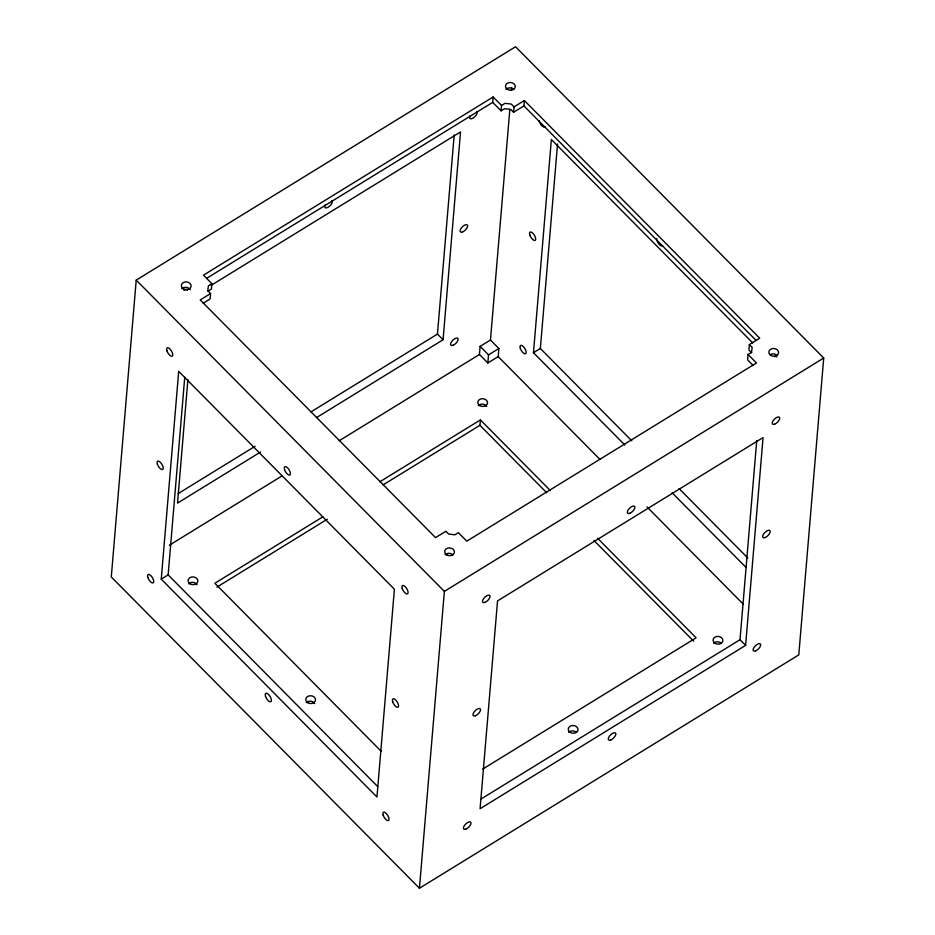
<?xml version="1.0" encoding="UTF-8"?>
<svg xmlns="http://www.w3.org/2000/svg" width="935" height="935" viewBox="0 0 935 935"><rect width="100%" height="100%" fill="white"/><g stroke="black" fill="none" stroke-linecap="round" stroke-linejoin="round"><path stroke-width="1.4" d="M136.218 280.114L111.288 576.965L419.441 888.25L798.782 654.886L823.712 358.035L515.559 46.75L136.218 280.114L444.37 591.387L419.441 888.25M161.252 579.139L178.702 371.335L394.406 589.225L376.957 797.029L161.252 579.139L168.148 574.885L184.744 377.261M187.9 379.575L177.533 503.1L260.666 451.956M513.584 112.27L514.04 106.87L524.383 100.513L523.927 105.912L513.584 112.27L510.791 109.442L504.538 108.729L501.09 110.856L501.546 105.456L493.131 96.971L203.456 275.171L211.859 283.656L208.411 285.783L207.769 290.727L210.574 293.555L210.118 298.955L203.222 303.197M211.859 283.656L211.415 289.055L207.967 291.182M316.509 417.606L443.073 339.744L437.463 334.087L454.188 135.002M443.073 339.744L460.523 131.94L211.111 285.374M501.09 110.856L492.687 102.359L493.131 96.971M490.466 340.024L498.869 348.51L498.191 356.609L487.848 362.967L479.445 354.482L480.123 346.382L490.466 340.024L509.844 109.325M546.718 492.757L479.947 425.308L480.403 419.908L379.902 481.735M487.848 362.967L488.526 354.879L480.123 346.382M511.422 90.461L511.667 87.563M624.884 445.06L533.464 352.717L551.37 139.514L752.698 342.888M631.779 440.817L540.36 348.475L557.54 143.978M524.383 100.513L759.699 338.213L749.356 344.583L752.161 347.411L751.518 352.355L748.058 354.482L747.614 359.882L753.213 365.538M749.356 344.583L748.9 349.97L751.705 352.811M745.616 645.36L763.065 437.568L497.537 600.913L480.087 808.717L745.616 645.36L740.017 639.704L756.731 440.619M206.74 278.268L492.687 102.359M501.546 105.456L504.993 103.341L511.235 104.042L514.04 106.87M210.574 293.555L200.219 299.925L435.546 537.625L445.89 531.267L448.695 534.095L454.936 534.808L458.384 532.681L466.787 541.166L756.473 362.967L748.058 354.482M178.129 493.622L255.068 446.299M310.899 411.949L437.463 334.087M169.317 545.257L282.206 475.81M339.265 440.712L479.445 354.482M488.526 354.879L498.869 348.51M533.464 352.717L540.36 348.475M322.82 516.856L214.863 583.265L381.27 751.354M216.897 587.133L327.332 519.194M383.163 484.844L479.947 425.308M444.37 591.387L823.712 358.035M482.694 769.096L696.107 637.81L597.5 538.198M480.683 799.238L740.017 639.704M523.927 105.912L756.17 340.492M679.032 488.549L747.86 558.066M672.136 492.792L746.095 567.498M498.191 356.609L599.779 459.225M646.985 506.91L743.442 604.349M480.403 419.908L550.247 490.466M593.97 540.477L693.606 641.129M168.148 574.885L377.693 786.557M568.737 732.385A4.897 3.88 4.8 0 1 576.486 732.444M306.236 702.629A4.897 3.88 4.8 0 1 314.663 703.587M478.252 405.58A4.897 3.88 4.8 0 1 486.679 406.526M188.578 583.779A4.897 3.88 4.8 0 1 197.005 584.726M713.58 643.28A4.897 3.88 4.8 0 1 721.329 643.35M505.964 89.351A4.897 3.88 4.8 0 1 513.724 89.421M181.811 288.775A4.897 3.88 4.8 0 1 190.226 289.721M445.142 554.771A4.897 3.88 4.8 0 1 452.891 554.841M770.171 354.645A4.897 3.88 4.8 0 1 777.055 355.429M774.542 356.796A4.897 2.034 58.4 0 1 776.891 356.889M662.705 245.496A4.897 2.034 58.4 0 1 659.14 244.257A4.897 2.034 58.4 0 1 656.709 238.6M545.047 126.634A4.897 2.034 58.4 0 1 541.879 125.828A4.897 2.034 58.4 0 1 539.086 120.627M476.792 111.569A4.897 2.186 -44.7 0 1 473.133 118.044A4.897 2.186 -44.7 0 1 470.223 115.613M331.948 200.663A4.897 2.186 -44.7 0 1 328.29 207.138A4.897 2.186 -44.7 0 1 325.38 204.707M183.95 290.306A4.897 2.186 -44.7 0 1 187.432 290.247M284.556 469.615A4.897 2.034 58.4 0 0 289.897 475.015A4.897 2.034 58.4 0 0 287.594 467.862A4.897 2.034 58.4 0 0 284.556 469.615M265.517 696.318A4.897 2.034 58.4 0 0 270.858 701.706A4.897 2.034 58.4 0 0 268.567 694.553A4.897 2.034 58.4 0 0 265.517 696.318M157.384 464.111A4.897 2.034 58.4 0 0 162.713 469.51A4.897 2.034 58.4 0 0 160.423 462.358A4.897 2.034 58.4 0 0 157.384 464.111M392.7 701.823A4.897 2.034 58.4 0 0 398.029 707.211A4.897 2.034 58.4 0 0 395.739 700.058A4.897 2.034 58.4 0 0 392.7 701.823M383.175 815.168A4.897 2.034 58.4 0 0 388.516 820.556A4.897 2.034 58.4 0 0 386.225 813.415A4.897 2.034 58.4 0 0 383.175 815.168M147.859 577.468A4.897 2.034 58.4 0 0 153.2 582.856A4.897 2.034 58.4 0 0 150.897 575.703A4.897 2.034 58.4 0 0 147.859 577.468M166.898 350.765A4.897 2.034 58.4 0 0 172.239 356.165A4.897 2.034 58.4 0 0 169.936 349.012A4.897 2.034 58.4 0 0 166.898 350.765M402.214 588.477A4.897 2.034 58.4 0 0 407.555 593.865A4.897 2.034 58.4 0 0 405.252 586.712A4.897 2.034 58.4 0 0 402.214 588.477M507.518 89.421A4.897 3.88 4.8 0 0 515.243 86.908A4.897 3.88 4.8 0 0 508.383 82.747A4.897 3.88 4.8 0 0 507.518 89.421M183.353 288.833A4.897 3.88 4.8 0 0 191.079 286.332A4.897 3.88 4.8 0 0 184.218 282.16A4.897 3.88 4.8 0 0 183.353 288.833M446.685 554.841A4.897 3.88 4.8 0 0 454.41 552.328A4.897 3.88 4.8 0 0 447.549 548.167A4.897 3.88 4.8 0 0 446.685 554.841M770.849 355.417A4.897 3.88 4.8 0 0 778.574 352.916A4.897 3.88 4.8 0 0 771.714 348.755A4.897 3.88 4.8 0 0 770.849 355.417M629.874 513.268A4.897 2.186 -44.7 0 0 634.818 506.77A4.897 2.186 -44.7 0 0 628.589 509.341A4.897 2.186 -44.7 0 0 629.874 513.268M765.192 537.508A4.897 2.186 -44.7 0 0 770.148 531.022A4.897 2.186 -44.7 0 0 763.907 533.593A4.897 2.186 -44.7 0 0 765.192 537.508M475.518 715.707A4.897 2.186 -44.7 0 0 480.473 709.221A4.897 2.186 -44.7 0 0 474.232 711.792A4.897 2.186 -44.7 0 0 475.518 715.707M610.835 739.959A4.897 2.186 -44.7 0 0 615.791 733.461A4.897 2.186 -44.7 0 0 609.55 736.044A4.897 2.186 -44.7 0 0 610.835 739.959M570.28 732.444A4.897 3.88 4.8 0 0 578.005 729.931A4.897 3.88 4.8 0 0 571.156 725.77A4.897 3.88 4.8 0 0 570.28 732.444M715.123 643.35A4.897 3.88 4.8 0 0 722.848 640.837A4.897 3.88 4.8 0 0 715.988 636.677A4.897 3.88 4.8 0 0 715.123 643.35M307.779 702.699A4.897 3.88 4.8 0 0 315.516 700.186A4.897 3.88 4.8 0 0 308.655 696.026A4.897 3.88 4.8 0 0 307.779 702.699M190.121 583.837A4.897 3.88 4.8 0 0 197.858 581.336A4.897 3.88 4.8 0 0 190.997 577.175A4.897 3.88 4.8 0 0 190.121 583.837M479.807 405.638A4.897 3.88 4.8 0 0 487.532 403.137A4.897 3.88 4.8 0 0 480.672 398.964A4.897 3.88 4.8 0 0 479.807 405.638M485.031 602.362A4.897 2.186 -44.7 0 0 489.987 595.875A4.897 2.186 -44.7 0 0 483.746 598.447A4.897 2.186 -44.7 0 0 485.031 602.362M774.706 424.163A4.897 2.186 -44.7 0 0 779.661 417.664A4.897 2.186 -44.7 0 0 773.432 420.247A4.897 2.186 -44.7 0 0 774.706 424.163M755.679 650.853A4.897 2.186 -44.7 0 0 760.622 644.367A4.897 2.186 -44.7 0 0 754.393 646.938A4.897 2.186 -44.7 0 0 755.679 650.853M466.004 829.064A4.897 2.186 -44.7 0 0 470.948 822.566A4.897 2.186 -44.7 0 0 464.718 825.137A4.897 2.186 -44.7 0 0 466.004 829.064M520.304 348.346A4.897 2.034 58.4 0 0 525.634 353.734A4.897 2.034 58.4 0 0 523.343 346.593A4.897 2.034 58.4 0 0 520.304 348.346M462.638 231.892A4.897 2.186 -44.7 0 0 467.593 225.393A4.897 2.186 -44.7 0 0 461.352 227.965A4.897 2.186 -44.7 0 0 462.638 231.892M453.124 345.237A4.897 2.186 -44.7 0 0 458.08 338.739A4.897 2.186 -44.7 0 0 451.839 341.322A4.897 2.186 -44.7 0 0 453.124 345.237M529.818 235.001A4.897 2.034 58.4 0 0 535.159 240.388A4.897 2.034 58.4 0 0 532.856 233.247A4.897 2.034 58.4 0 0 529.818 235.001"/></g></svg>
